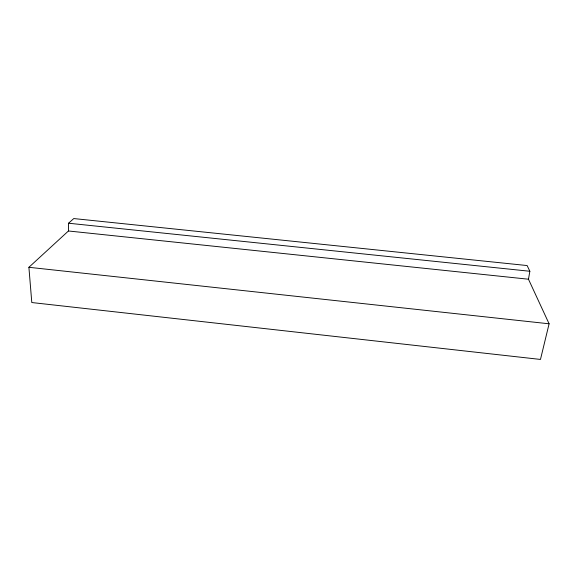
<?xml version="1.0" encoding="UTF-8"?>
<svg xmlns="http://www.w3.org/2000/svg" width="578" height="578" viewBox="0 0 578 578"><rect width="100%" height="100%" fill="white"/><g stroke="black" fill="none" stroke-linecap="round" stroke-linejoin="round"><path stroke-width="0.87" d="M68.442 230.983L68.551 223.224L73.767 218.563L527.122 265.548L529.853 271.263L528.473 279.217L549.1 323.796L540.473 359.437L31.797 302.54L28.9 267.296L68.442 230.983L528.473 279.217M68.551 223.224L529.853 271.263M28.9 267.296L549.1 323.796"/></g></svg>
